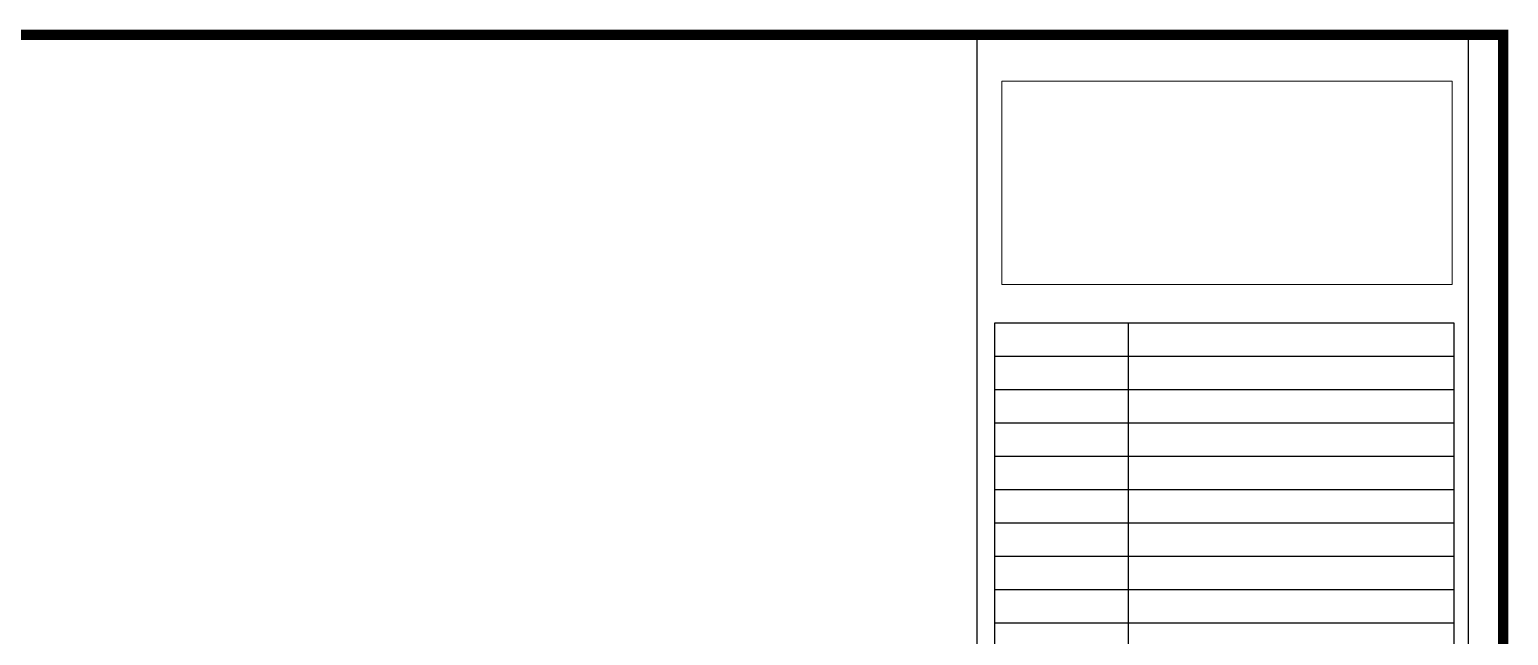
# Model space of a CAD drawing. Header units: millimetres. Extents: x 14735 to 40675, y 3704 to 9569.
# Drawn here: x 18533 to 19060, y 4980 to 5196 of the extents above; entities that cross this region are included whole.
import ezdxf

# ---------------------------------------------------------------- set-up
doc = ezdxf.new("R2010")
doc.units = ezdxf.units.MM
doc.layers.get('0').update_dxf_attribs({"lineweight": 25})
doc.layers.add('t_tarama', color=253, linetype='Continuous', lineweight=15)
picture_1 = doc.add_image_def('image1.jpg', size_in_pixel=(1777, 803))

msp = doc.modelspace()

# ---------------------------------------------------------------- linework, layer by layer
at = {"color": 252}
for p, q in [((18870.51, 5193.86), (18870.51, 4624.1)), ((19045.51, 5193.86), (19045.51, 4624.1))]:
    msp.add_line(p, q, dxfattribs=at)
at = {"color": 250}
for p, q in [((18924.47, 5091.28), (18924.47, 4889.18)), ((18877, 5079.42), (19040.41, 5079.42)), ((18877, 5067.56), (19040.41, 5067.56)), ((18877, 5055.7), (19040.41, 5055.7)), ((18877, 5043.83), (19040.41, 5043.83)), ((18877, 5031.97), (19040.41, 5031.97)), ((18877, 5020.11), (19040.41, 5020.11)), ((18877, 5008.25), (19040.41, 5008.25)), ((18877, 4996.39), (19040.41, 4996.39)), ((18877, 4984.53), (19040.41, 4984.53))]:
    msp.add_line(p, q, dxfattribs=at)
at = {"color": 252, "const_width": 3.74}
msp.add_lwpolyline([(17822.54, 4613.86), (17822.54, 5193.86), (19058.01, 5193.86), (19058.01, 4613.86)], close=True, dxfattribs=at)
at = {"color": 250}
msp.add_lwpolyline([(19040.41, 4889.18), (18877, 4889.18), (18877, 5091.28), (19040.41, 5091.28)], close=True, dxfattribs=at)

# ---------------------------------------------------------------- pictures from other files: only their frames are drawn
at = {"layer": 't_tarama'}
image = msp.add_image(picture_1, insert=(18879.48, 5104.92), size_in_units=(160.37, 72.47), dxfattribs=at)
image.dxf.flags = 7

doc.saveas('drawing.dxf')
